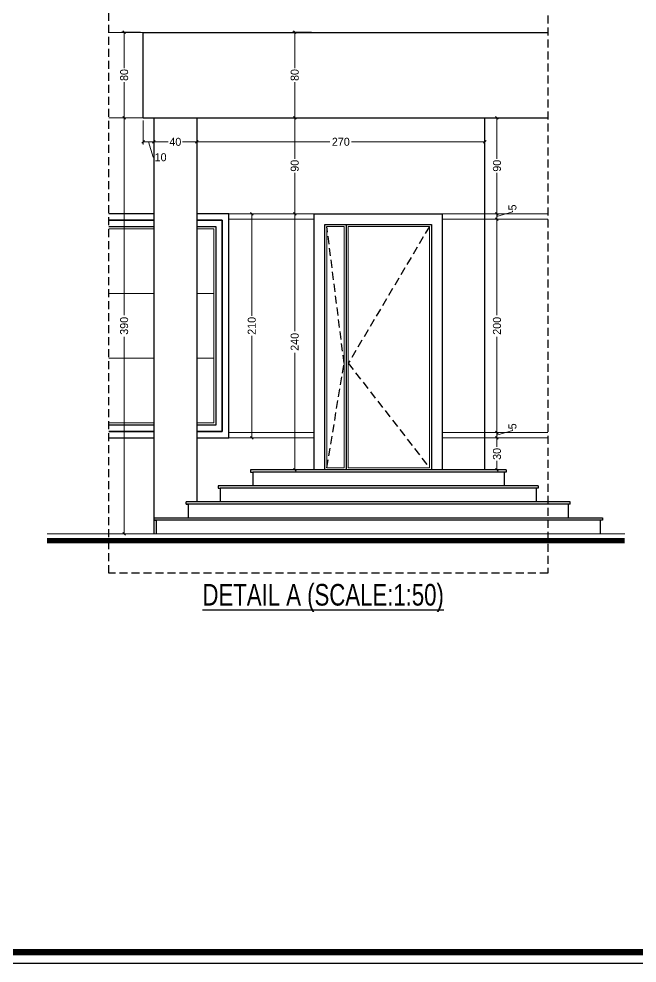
# Model space of a CAD drawing. Header units: centimetres. Extents: x 7997 to 116674, y 1017 to 13844.
# Drawn here: x 57507 to 58665, y 8084 to 9853 of the extents above; entities that cross this region are included whole.
import ezdxf
from ezdxf.enums import TextEntityAlignment as Align

# ---------------------------------------------------------------- set-up
doc = ezdxf.new("R2010")
doc.units = ezdxf.units.CM
doc.header["$LTSCALE"] = 200
doc.header["$PDMODE"] = 2
doc.linetypes.add('A-106-Typical Floor Plan$0$HIDDEN', pattern=[0.375, 0.25, -0.125])
for name, color, linetype in [('COL', 1, 'Continuous'), ('DIM', 11, 'Continuous'), ('STEP', 7, 'Continuous'), ('WIN', 6, 'Continuous'), ('ZZ', 240, 'Continuous')]:
    doc.layers.add(name, color=color, linetype=linetype)
for name, color, linetype, lineweight in [('HA', 251, 'Continuous', 0), ('HAT', 8, 'Continuous', 9), ('Level 10', 7, 'Continuous', 0), ('WALL', 3, 'Continuous', 25)]:
    doc.layers.add(name, color=color, linetype=linetype, lineweight=lineweight)
doc.styles.add('style8', font='swisscl.ttf', dxfattribs={"width": 0.8})
doc.styles.add('T2', font='')
doc.styles.get('T2').set_extended_font_data('Elisia')
doc.dimstyles.new('2ND', dxfattribs={"dimtxt": 15, "dimasz": 5, "dimexe": 5, "dimexo": 5, "dimgap": 1, "dimtad": 0, "dimdec": 0, "dimlfac": 0.5, "dimdsep": 46, "dimtxsty": 'T2', "dimblk1": 'OBLIQUE', "dimblk2": 'OBLIQUE', "dimsah": 1, "dimcen": 0.09, "dimclrd": 4, "dimclre": 4, "dimclrt": 6, "dimadec": 0, "dimazin": 0, "dimtfac": 1, "dimtdec": 0, "dimtofl": 0, "dimtmove": 1, "dimatfit": 2, "dimldrblk": 'OPEN30', "dimfxl": 0, "dimtolj": 1, "dimtzin": 0, "dimlwd": 5, "dimlwe": 5, "dimarcsym": 0})

# ---------------------------------------------------------------- blocks, each defined once
blk = doc.blocks.new('_OBLIQUE')
at = {"color": 0, "linetype": 'ByBlock'}
blk.add_line((-0.5, -0.5), (0.5, 0.5), dxfattribs=at)
blk = doc.blocks.new('*D1114')
at = {"layer": 'Defpoints', "color": 0, "ltscale": 150, "transparency": 16777216}
for p in [(58023.4, 9488.2), (58059.7, 9488.2), (58059.7, 9008.2)]:
    blk.add_point(p, dxfattribs=at)
at = {"layer": 'DIM', "color": 4, "lineweight": 5, "ltscale": 150, "transparency": 16777216}
for p, q in [((58054.7, 9488.2), (58018.4, 9488.2)), ((58023.4, 9488.2), (58023.4, 9268.5)), ((58023.4, 9008.2), (58023.4, 9227.9)), ((58054.7, 9008.2), (58018.4, 9008.2))]:
    blk.add_line(p, q, dxfattribs=at)
at = {"layer": 'DIM', "color": 4, "lineweight": 5, "ltscale": 150, "transparency": 16777216, "xscale": 5, "yscale": 5, "zscale": 5}
for p, rotation in [((58023.4, 9488.2), 90), ((58023.4, 9008.2), 270)]:
    blk.add_blockref('_OBLIQUE', p, dxfattribs=dict(at, rotation=rotation))
at = {"layer": 'DIM', "color": 6, "ltscale": 150, "transparency": 16777216, "insert": (58023.4, 9248.2), "char_height": 15, "attachment_point": 5, "rotation": 90, "style": 'T2'}
blk.add_mtext('\\A1;240', dxfattribs=at)
blk = doc.blocks.new('_Open30')
at = {"color": 0, "linetype": 'ByBlock', "lineweight": -2}
for p, q in [((-1, 0.27), (0, 0)), ((0, 0), (-1, -0.27)), ((0, 0), (-1, 0))]:
    blk.add_line(p, q, dxfattribs=at)
blk = doc.blocks.new('*D1115')
at = {"layer": 'Defpoints', "color": 0, "ltscale": 150, "transparency": 16777216}
for p in [(58023.4, 9668.2), (58059.7, 9668.2), (58059.7, 9488.2)]:
    blk.add_point(p, dxfattribs=at)
at = {"layer": 'DIM', "color": 4, "lineweight": 5, "ltscale": 150, "transparency": 16777216}
for p, q in [((58054.7, 9668.2), (58018.4, 9668.2)), ((58023.4, 9668.2), (58023.4, 9591.3)), ((58023.4, 9488.2), (58023.4, 9565)), ((58054.7, 9488.2), (58018.4, 9488.2))]:
    blk.add_line(p, q, dxfattribs=at)
at = {"layer": 'DIM', "color": 4, "lineweight": 5, "ltscale": 150, "transparency": 16777216, "xscale": 5, "yscale": 5, "zscale": 5}
for p, rotation in [((58023.4, 9668.2), 90), ((58023.4, 9488.2), 270)]:
    blk.add_blockref('_OBLIQUE', p, dxfattribs=dict(at, rotation=rotation))
at = {"layer": 'DIM', "color": 6, "ltscale": 150, "transparency": 16777216, "insert": (58023.4, 9578.2), "char_height": 15, "attachment_point": 5, "rotation": 90, "style": 'T2'}
blk.add_mtext('\\A1;90', dxfattribs=at)
blk = doc.blocks.new('*D1116')
at = {"layer": 'Defpoints', "color": 0, "ltscale": 150, "transparency": 16777216}
for p in [(58023.4, 9828.2), (58059.7, 9828.2), (58059.7, 9668.2)]:
    blk.add_point(p, dxfattribs=at)
at = {"layer": 'DIM', "color": 4, "lineweight": 5, "ltscale": 150, "transparency": 16777216}
for p, q in [((58054.7, 9828.2), (58018.4, 9828.2)), ((58023.4, 9828.2), (58023.4, 9761.3)), ((58023.4, 9668.2), (58023.4, 9735)), ((58054.7, 9668.2), (58018.4, 9668.2))]:
    blk.add_line(p, q, dxfattribs=at)
at = {"layer": 'DIM', "color": 4, "lineweight": 5, "ltscale": 150, "transparency": 16777216, "xscale": 5, "yscale": 5, "zscale": 5}
for p, rotation in [((58023.4, 9828.2), 90), ((58023.4, 9668.2), 270)]:
    blk.add_blockref('_OBLIQUE', p, dxfattribs=dict(at, rotation=rotation))
at = {"layer": 'DIM', "color": 6, "ltscale": 150, "transparency": 16777216, "insert": (58023.4, 9748.2), "char_height": 15, "attachment_point": 5, "rotation": 90, "style": 'T2'}
blk.add_mtext('\\A1;80', dxfattribs=at)
blk = doc.blocks.new('*D1117')
at = {"layer": 'Defpoints', "color": 0, "ltscale": 150, "transparency": 16777216}
for p in [(57739.7, 9668.2), (57759.7, 9668.2), (57759.7, 9623)]:
    blk.add_point(p, dxfattribs=at)
at = {"layer": 'DIM', "color": 4, "lineweight": 5, "ltscale": 150, "transparency": 16777216}
for p, q in [((57739.7, 9663.2), (57739.7, 9618)), ((57759.7, 9663.2), (57759.7, 9618)), ((57739.7, 9623), (57759.7, 9623)), ((57749.7, 9623), (57758.4, 9594)), ((57758.4, 9594), (57760.4, 9594))]:
    blk.add_line(p, q, dxfattribs=at)
at = {"layer": 'DIM', "color": 4, "lineweight": 5, "ltscale": 150, "transparency": 16777216, "xscale": 5, "yscale": 5, "zscale": 5, "rotation": 180}
blk.add_blockref('_OBLIQUE', (57739.7, 9623), dxfattribs=at)
at = {"layer": 'DIM', "color": 4, "lineweight": 5, "ltscale": 150, "transparency": 16777216, "xscale": 5, "yscale": 5, "zscale": 5}
blk.add_blockref('_OBLIQUE', (57759.7, 9623), dxfattribs=at)
at = {"layer": 'DIM', "color": 6, "ltscale": 150, "transparency": 16777216, "insert": (57772.1, 9594), "char_height": 15, "attachment_point": 5, "style": 'T2'}
blk.add_mtext('\\A1;10', dxfattribs=at)
blk = doc.blocks.new('*D1118')
at = {"layer": 'Defpoints', "color": 0, "ltscale": 150, "transparency": 16777216}
for p in [(57759.7, 9668.2), (57839.7, 9668.2), (57839.7, 9623)]:
    blk.add_point(p, dxfattribs=at)
at = {"layer": 'DIM', "color": 4, "lineweight": 5, "ltscale": 150, "transparency": 16777216}
for p, q in [((57759.7, 9663.2), (57759.7, 9618)), ((57839.7, 9663.2), (57839.7, 9618)), ((57759.7, 9623), (57786.5, 9623)), ((57839.7, 9623), (57812.8, 9623))]:
    blk.add_line(p, q, dxfattribs=at)
at = {"layer": 'DIM', "color": 4, "lineweight": 5, "ltscale": 150, "transparency": 16777216, "xscale": 5, "yscale": 5, "zscale": 5, "rotation": 180}
blk.add_blockref('_OBLIQUE', (57759.7, 9623), dxfattribs=at)
at = {"layer": 'DIM', "color": 4, "lineweight": 5, "ltscale": 150, "transparency": 16777216, "xscale": 5, "yscale": 5, "zscale": 5}
blk.add_blockref('_OBLIQUE', (57839.7, 9623), dxfattribs=at)
at = {"layer": 'DIM', "color": 6, "ltscale": 150, "transparency": 16777216, "insert": (57799.7, 9623), "char_height": 15, "attachment_point": 5, "style": 'T2'}
blk.add_mtext('\\A1;40', dxfattribs=at)
blk = doc.blocks.new('*D1119')
at = {"layer": 'Defpoints', "color": 0, "ltscale": 150, "transparency": 16777216}
for p in [(57839.7, 9668.2), (58379.7, 9668.2), (58379.7, 9623)]:
    blk.add_point(p, dxfattribs=at)
at = {"layer": 'DIM', "color": 4, "lineweight": 5, "ltscale": 150, "transparency": 16777216}
for p, q in [((57839.7, 9663.2), (57839.7, 9618)), ((58379.7, 9663.2), (58379.7, 9618)), ((57839.7, 9623), (58089.4, 9623)), ((58379.7, 9623), (58130, 9623))]:
    blk.add_line(p, q, dxfattribs=at)
at = {"layer": 'DIM', "color": 4, "lineweight": 5, "ltscale": 150, "transparency": 16777216, "xscale": 5, "yscale": 5, "zscale": 5, "rotation": 180}
blk.add_blockref('_OBLIQUE', (57839.7, 9623), dxfattribs=at)
at = {"layer": 'DIM', "color": 4, "lineweight": 5, "ltscale": 150, "transparency": 16777216, "xscale": 5, "yscale": 5, "zscale": 5}
blk.add_blockref('_OBLIQUE', (58379.7, 9623), dxfattribs=at)
at = {"layer": 'DIM', "color": 6, "ltscale": 150, "transparency": 16777216, "insert": (58109.7, 9623), "char_height": 15, "attachment_point": 5, "style": 'T2'}
blk.add_mtext('\\A1;270', dxfattribs=at)
blk = doc.blocks.new('*D1120')
at = {"layer": 'Defpoints', "color": 0, "ltscale": 150, "transparency": 16777216}
for p in [(58379.7, 9068.2), (58402.3, 9068.2), (58379.7, 9008.2)]:
    blk.add_point(p, dxfattribs=at)
at = {"layer": 'DIM', "color": 4, "lineweight": 5, "ltscale": 150, "transparency": 16777216}
for p, q in [((58384.7, 9068.2), (58407.3, 9068.2)), ((58402.3, 9068.2), (58402.3, 9051.3)), ((58402.3, 9008.2), (58402.3, 9025)), ((58384.7, 9008.2), (58407.3, 9008.2))]:
    blk.add_line(p, q, dxfattribs=at)
at = {"layer": 'DIM', "color": 4, "lineweight": 5, "ltscale": 150, "transparency": 16777216, "xscale": 5, "yscale": 5, "zscale": 5}
for p, rotation in [((58402.3, 9068.2), 90), ((58402.3, 9008.2), 270)]:
    blk.add_blockref('_OBLIQUE', p, dxfattribs=dict(at, rotation=rotation))
at = {"layer": 'DIM', "color": 6, "ltscale": 150, "transparency": 16777216, "insert": (58402.3, 9038.2), "char_height": 15, "attachment_point": 5, "rotation": 90, "style": 'T2'}
blk.add_mtext('\\A1;30', dxfattribs=at)
blk = doc.blocks.new('*D1121')
at = {"layer": 'Defpoints', "color": 0, "ltscale": 150, "transparency": 16777216}
for p in [(58379.7, 9078.2), (58402.3, 9078.2), (58379.7, 9068.2)]:
    blk.add_point(p, dxfattribs=at)
at = {"layer": 'DIM', "color": 4, "lineweight": 5, "ltscale": 150, "transparency": 16777216}
for p, q in [((58384.7, 9078.2), (58407.3, 9078.2)), ((58402.3, 9073.2), (58431.3, 9081.9)), ((58402.3, 9068.2), (58402.3, 9078.2)), ((58431.3, 9081.9), (58431.3, 9083.9)), ((58384.7, 9068.2), (58407.3, 9068.2))]:
    blk.add_line(p, q, dxfattribs=at)
at = {"layer": 'DIM', "color": 4, "lineweight": 5, "ltscale": 150, "transparency": 16777216, "xscale": 5, "yscale": 5, "zscale": 5}
for p, rotation in [((58402.3, 9078.2), 90), ((58402.3, 9068.2), 270)]:
    blk.add_blockref('_OBLIQUE', p, dxfattribs=dict(at, rotation=rotation))
at = {"layer": 'DIM', "color": 6, "ltscale": 150, "transparency": 16777216, "insert": (58431.3, 9089.9), "char_height": 15, "attachment_point": 5, "rotation": 90, "style": 'T2'}
blk.add_mtext('\\A1;5', dxfattribs=at)
blk = doc.blocks.new('*D1122')
at = {"layer": 'Defpoints', "color": 0, "ltscale": 150, "transparency": 16777216}
for p in [(58379.7, 9478.2), (58402.3, 9478.2), (58379.7, 9078.2)]:
    blk.add_point(p, dxfattribs=at)
at = {"layer": 'DIM', "color": 4, "lineweight": 5, "ltscale": 150, "transparency": 16777216}
for p, q in [((58384.7, 9478.2), (58407.3, 9478.2)), ((58402.3, 9478.2), (58402.3, 9298.5)), ((58402.3, 9078.2), (58402.3, 9257.9)), ((58384.7, 9078.2), (58407.3, 9078.2))]:
    blk.add_line(p, q, dxfattribs=at)
at = {"layer": 'DIM', "color": 4, "lineweight": 5, "ltscale": 150, "transparency": 16777216, "xscale": 5, "yscale": 5, "zscale": 5}
for p, rotation in [((58402.3, 9478.2), 90), ((58402.3, 9078.2), 270)]:
    blk.add_blockref('_OBLIQUE', p, dxfattribs=dict(at, rotation=rotation))
at = {"layer": 'DIM', "color": 6, "ltscale": 150, "transparency": 16777216, "insert": (58402.3, 9278.2), "char_height": 15, "attachment_point": 5, "rotation": 90, "style": 'T2'}
blk.add_mtext('\\A1;200', dxfattribs=at)
blk = doc.blocks.new('*D1123')
at = {"layer": 'Defpoints', "color": 0, "ltscale": 150, "transparency": 16777216}
for p in [(58379.7, 9488.2), (58402.3, 9488.2), (58379.7, 9478.2)]:
    blk.add_point(p, dxfattribs=at)
at = {"layer": 'DIM', "color": 4, "lineweight": 5, "ltscale": 150, "transparency": 16777216}
for p, q in [((58384.7, 9488.2), (58407.3, 9488.2)), ((58402.3, 9483.2), (58431.3, 9491.9)), ((58402.3, 9478.2), (58402.3, 9488.2)), ((58431.3, 9491.9), (58431.3, 9493.9)), ((58384.7, 9478.2), (58407.3, 9478.2))]:
    blk.add_line(p, q, dxfattribs=at)
at = {"layer": 'DIM', "color": 4, "lineweight": 5, "ltscale": 150, "transparency": 16777216, "xscale": 5, "yscale": 5, "zscale": 5}
for p, rotation in [((58402.3, 9488.2), 90), ((58402.3, 9478.2), 270)]:
    blk.add_blockref('_OBLIQUE', p, dxfattribs=dict(at, rotation=rotation))
at = {"layer": 'DIM', "color": 6, "ltscale": 150, "transparency": 16777216, "insert": (58431.3, 9499.9), "char_height": 15, "attachment_point": 5, "rotation": 90, "style": 'T2'}
blk.add_mtext('\\A1;5', dxfattribs=at)
blk = doc.blocks.new('*D1124')
at = {"layer": 'Defpoints', "color": 0, "ltscale": 150, "transparency": 16777216}
for p in [(58379.7, 9668.2), (58402.3, 9668.2), (58379.7, 9488.2)]:
    blk.add_point(p, dxfattribs=at)
at = {"layer": 'DIM', "color": 4, "lineweight": 5, "ltscale": 150, "transparency": 16777216}
for p, q in [((58384.7, 9668.2), (58407.3, 9668.2)), ((58402.3, 9668.2), (58402.3, 9591.3)), ((58402.3, 9488.2), (58402.3, 9565)), ((58384.7, 9488.2), (58407.3, 9488.2))]:
    blk.add_line(p, q, dxfattribs=at)
at = {"layer": 'DIM', "color": 4, "lineweight": 5, "ltscale": 150, "transparency": 16777216, "xscale": 5, "yscale": 5, "zscale": 5}
for p, rotation in [((58402.3, 9668.2), 90), ((58402.3, 9488.2), 270)]:
    blk.add_blockref('_OBLIQUE', p, dxfattribs=dict(at, rotation=rotation))
at = {"layer": 'DIM', "color": 6, "ltscale": 150, "transparency": 16777216, "insert": (58402.3, 9578.2), "char_height": 15, "attachment_point": 5, "rotation": 90, "style": 'T2'}
blk.add_mtext('\\A1;90', dxfattribs=at)
blk = doc.blocks.new('*D1125')
at = {"layer": 'Defpoints', "color": 0, "ltscale": 150, "transparency": 16777216}
for p in [(57899.7, 9488.2), (57942.9, 9488.2), (57899.7, 9068.2)]:
    blk.add_point(p, dxfattribs=at)
at = {"layer": 'DIM', "color": 4, "lineweight": 5, "ltscale": 150, "transparency": 16777216}
for p, q in [((57904.7, 9488.2), (57947.9, 9488.2)), ((57942.9, 9488.2), (57942.9, 9297)), ((57942.9, 9068.2), (57942.9, 9259.3)), ((57904.7, 9068.2), (57947.9, 9068.2))]:
    blk.add_line(p, q, dxfattribs=at)
at = {"layer": 'DIM', "color": 4, "lineweight": 5, "ltscale": 150, "transparency": 16777216, "xscale": 5, "yscale": 5, "zscale": 5}
for p, rotation in [((57942.9, 9488.2), 90), ((57942.9, 9068.2), 270)]:
    blk.add_blockref('_OBLIQUE', p, dxfattribs=dict(at, rotation=rotation))
at = {"layer": 'DIM', "color": 6, "ltscale": 150, "transparency": 16777216, "insert": (57942.9, 9278.2), "char_height": 15, "attachment_point": 5, "rotation": 90, "style": 'T2'}
blk.add_mtext('\\A1;210', dxfattribs=at)
blk = doc.blocks.new('*D1126')
at = {"layer": 'Defpoints', "color": 0, "ltscale": 150, "transparency": 16777216}
for p in [(57703.8, 9828.2), (57739.7, 9828.2), (57739.7, 9668.2)]:
    blk.add_point(p, dxfattribs=at)
at = {"layer": 'DIM', "color": 4, "lineweight": 5, "ltscale": 150, "transparency": 16777216}
for p, q in [((57734.7, 9828.2), (57698.8, 9828.2)), ((57703.8, 9828.2), (57703.8, 9761.3)), ((57703.8, 9668.2), (57703.8, 9735)), ((57734.7, 9668.2), (57698.8, 9668.2))]:
    blk.add_line(p, q, dxfattribs=at)
at = {"layer": 'DIM', "color": 4, "lineweight": 5, "ltscale": 150, "transparency": 16777216, "xscale": 5, "yscale": 5, "zscale": 5}
for p, rotation in [((57703.8, 9828.2), 90), ((57703.8, 9668.2), 270)]:
    blk.add_blockref('_OBLIQUE', p, dxfattribs=dict(at, rotation=rotation))
at = {"layer": 'DIM', "color": 6, "ltscale": 150, "transparency": 16777216, "insert": (57703.8, 9748.2), "char_height": 15, "attachment_point": 5, "rotation": 90, "style": 'T2'}
blk.add_mtext('\\A1;80', dxfattribs=at)
blk = doc.blocks.new('*D1127')
at = {"layer": 'Defpoints', "color": 0, "ltscale": 150, "transparency": 16777216}
for p in [(57739.7, 9668.2), (57703.8, 8888.2), (57739.7, 8888.2)]:
    blk.add_point(p, dxfattribs=at)
at = {"layer": 'DIM', "color": 4, "lineweight": 5, "ltscale": 150, "transparency": 16777216}
for p, q in [((57734.7, 9668.2), (57698.8, 9668.2)), ((57703.8, 9668.2), (57703.8, 9298.5)), ((57703.8, 8888.2), (57703.8, 9257.9)), ((57734.7, 8888.2), (57698.8, 8888.2))]:
    blk.add_line(p, q, dxfattribs=at)
at = {"layer": 'DIM', "color": 4, "lineweight": 5, "ltscale": 150, "transparency": 16777216, "xscale": 5, "yscale": 5, "zscale": 5}
for p, rotation in [((57703.8, 9668.2), 90), ((57703.8, 8888.2), 270)]:
    blk.add_blockref('_OBLIQUE', p, dxfattribs=dict(at, rotation=rotation))
at = {"layer": 'DIM', "color": 6, "ltscale": 150, "transparency": 16777216, "insert": (57703.8, 9278.2), "char_height": 15, "attachment_point": 5, "rotation": 90, "style": 'T2'}
blk.add_mtext('\\A1;390', dxfattribs=at)
blk = doc.blocks.new('08-TITLE SHEET-selattin', base_point=(45714.8, -203081.4))
at = {"color": 0}
blk.add_lwpolyline([(51244.8, -203081.4), (45714.8, -203081.4), (45714.8, -206921.4), (51244.8, -206921.4)], close=True, dxfattribs=at)
at = {"color": 0, "linetype": 'ByBlock', "const_width": 17}
blk.add_lwpolyline([(45744.3, -206891.9), (51215.3, -206891.9), (51215.3, -203110.8), (45744.3, -203110.8)], close=True, dxfattribs=at)
at = {"layer": 'HA', "ltscale": 1.2}
blk.add_lwpolyline([(45714.8, -203081.4), (51244.8, -203081.4), (51244.8, -206921.4), (45714.8, -206921.4)], close=True, dxfattribs=at)

msp = doc.modelspace()

# ---------------------------------------------------------------- linework, layer by layer
at = {"linetype": 'Continuous'}
msp.add_lwpolyline([(55435.9724, 8084.0841), (59306.9724, 8084.0841), (59306.9724, 10772.0841), (55435.9724, 10772.0841)], close=True, dxfattribs=at)
at = {"layer": 'COL', "ltscale": 150}
for p, q in [((57739.6928, 9668.1685), (57739.6928, 9828.1685)), ((57739.6928, 9828.1685), (58497.2847, 9828.1685)), ((57739.6928, 9668.1685), (58497.2847, 9668.1685)), ((57759.6928, 9668.1685), (57759.6928, 8888.1685)), ((57839.6928, 9668.1685), (57839.6928, 8948.1685))]:
    msp.add_line(p, q, dxfattribs=at)
at = {"layer": 'HAT', "ltscale": 150}
for p, q in [((57739.6928, 9828.1685), (57675.0114, 9828.1685)), ((57739.6928, 9668.1685), (57675.0114, 9668.1685)), ((58059.6928, 9488.1685), (57899.6928, 9488.1685)), ((58497.2847, 9488.1685), (58299.6928, 9488.1685)), ((58059.6928, 9478.1685), (57899.6928, 9478.1685)), ((58497.2847, 9478.1685), (58299.6928, 9478.1685)), ((57675.0114, 9338.8351), (57759.6928, 9338.8351)), ((57839.6928, 9338.8351), (57871.6928, 9338.8351)), ((57675.0114, 9217.5018), (57759.6928, 9217.5018)), ((57839.6928, 9217.5018), (57871.6928, 9217.5018)), ((58059.6928, 9078.1685), (57899.6928, 9078.1685)), ((58497.2847, 9078.1685), (58299.6928, 9078.1685)), ((58059.6928, 9068.1685), (57899.6928, 9068.1685)), ((58497.2847, 9068.1685), (58299.6928, 9068.1685))]:
    msp.add_line(p, q, dxfattribs=at)
for points in [[(57675.0114, 9460.1685), (57759.6928, 9460.1685)], [(57839.6928, 9460.1685), (57871.6928, 9460.1685), (57871.6928, 9096.1685), (57839.6928, 9096.1685)], [(57759.6928, 9096.1685), (57675.0114, 9096.1685)]]:
    msp.add_lwpolyline(points, dxfattribs=at)
at = {"layer": 'HAT'}
for points in [[(58115.6956, 9464.1685), (58083.6928, 9464.1685), (58083.6928, 9012.1685), (58115.6956, 9012.1685)], [(58275.6928, 9464.1685), (58123.6956, 9464.1685), (58123.6956, 9012.1685), (58275.6928, 9012.1685)]]:
    msp.add_lwpolyline(points, close=True, dxfattribs=at)
at = {"layer": 'Level 10'}
msp.add_line((57559.299, 8888.1685), (58641.7968, 8888.1685), dxfattribs=at)
at = {"layer": 'Level 10', "const_width": 10}
msp.add_lwpolyline([(58641.7968, 8875.7092), (57559.299, 8875.7092)], dxfattribs=at)
at = {"layer": 'STEP'}
for p, q in [((58419.6928, 9008.1685), (57940.6928, 9008.1685)), ((57940.6928, 9008.1685), (57940.6928, 9004.1685)), ((58419.6928, 9008.1685), (58419.6928, 9004.1685)), ((57940.6928, 9004.1685), (57944.6928, 9004.1685)), ((58415.6928, 9004.1685), (57944.6928, 9004.1685)), ((57944.6928, 9004.1685), (57944.6928, 8978.1685)), ((58415.6928, 9004.1685), (58415.6928, 8978.1685)), ((58419.6928, 9004.1685), (58415.6928, 9004.1685)), ((58479.6928, 8978.1685), (57879.6928, 8978.1685)), ((57879.6928, 8978.1685), (57879.6928, 8974.1685)), ((57879.6928, 8974.1685), (57883.6928, 8974.1685)), ((58475.6928, 8974.1685), (57883.6928, 8974.1685)), ((57883.6928, 8974.1685), (57883.6928, 8948.1685)), ((58479.6928, 8974.1685), (58475.6928, 8974.1685)), ((58475.6928, 8974.1685), (58475.6928, 8948.1685)), ((58479.6928, 8978.1685), (58479.6928, 8974.1685)), ((58539.6928, 8948.1685), (57819.6928, 8948.1685)), ((57819.6928, 8944.1685), (57819.6928, 8948.1685)), ((58535.6928, 8944.1685), (57819.6928, 8944.1685)), ((57819.6928, 8944.1685), (57823.6928, 8944.1685)), ((57823.6928, 8944.1685), (57823.6928, 8918.1685)), ((58539.6928, 8944.1685), (58535.6928, 8944.1685)), ((58535.6928, 8944.1685), (58535.6928, 8918.1685)), ((58539.6928, 8944.1685), (58539.6928, 8948.1685)), ((57759.6928, 8918.1685), (58599.6928, 8918.1685)), ((57759.6928, 8918.1685), (57759.6928, 8914.1685)), ((58599.6928, 8918.1685), (58599.6928, 8914.1685)), ((58595.6928, 8914.1685), (57759.6928, 8914.1685)), ((57759.6928, 8914.1685), (57763.6928, 8914.1685)), ((57763.6928, 8914.1685), (57763.6928, 8888.1685)), ((58599.6928, 8914.1685), (58595.6928, 8914.1685)), ((58595.6928, 8914.1685), (58595.6928, 8888.1685))]:
    msp.add_line(p, q, dxfattribs=at)
at = {"layer": 'WALL', "ltscale": 150}
msp.add_line((58379.6928, 9008.1685), (58379.6928, 9668.1685), dxfattribs=at)
at = {"layer": 'WALL', "color": 8, "linetype": 'A-106-Typical Floor Plan$0$HIDDEN', "ltscale": 0.3}
msp.add_lwpolyline([(57675.0114, 9882.2502), (58497.2847, 9882.2502), (58497.2847, 8814.5743), (57675.0114, 8814.5743)], close=True, dxfattribs=at)
at = {"layer": 'WALL', "ltscale": 150}
for points in [[(57759.6928, 9488.1685), (57675.0114, 9488.1685)], [(57839.6928, 9068.1685), (57899.6928, 9068.1685), (57899.6928, 9488.1685), (57839.6928, 9488.1685)], [(57675.0114, 9068.1685), (57759.6928, 9068.1685)]]:
    msp.add_lwpolyline(points, dxfattribs=at)
at = {"layer": 'WALL'}
msp.add_lwpolyline([(58059.6928, 9488.1685), (58299.6928, 9488.1685), (58299.6928, 9008.1685), (58059.6928, 9008.1685)], close=True, dxfattribs=at)
at = {"layer": 'WALL', "color": 8, "linetype": 'A-106-Typical Floor Plan$0$HIDDEN', "ltscale": 0.3}
for points in [[(58083.6928, 9012.1685), (58115.6956, 9208.1685), (58083.6928, 9464.1685)], [(58275.6928, 9464.1685), (58123.6956, 9208.1685), (58275.6928, 9012.1685)]]:
    msp.add_lwpolyline(points, dxfattribs=at)
at = {"layer": 'WIN'}
msp.add_line((58119.6956, 9468.1685), (58119.6956, 9008.1685), dxfattribs=at)
at = {"layer": 'WIN', "ltscale": 150}
for points in [[(57759.6928, 9476.1685), (57675.0114, 9476.1685)], [(57675.0114, 9476.1685), (57759.6928, 9476.1685)], [(57839.6928, 9080.1685), (57887.6928, 9080.1685), (57887.6928, 9476.1685), (57839.6928, 9476.1685)], [(57839.6928, 9476.1685), (57887.6928, 9476.1685), (57887.6928, 9080.1685), (57839.6928, 9080.1685)], [(57675.0114, 9464.1685), (57759.6928, 9464.1685)], [(57839.6928, 9464.1685), (57875.6928, 9464.1685), (57875.6928, 9092.1685), (57839.6928, 9092.1685)], [(57759.6928, 9092.1685), (57675.0114, 9092.1685)], [(57675.0114, 9080.1685), (57759.6928, 9080.1685)], [(57759.6928, 9080.1685), (57675.0114, 9080.1685)]]:
    msp.add_lwpolyline(points, dxfattribs=at)
at = {"layer": 'WIN'}
msp.add_lwpolyline([(58079.6928, 9468.1685), (58279.6928, 9468.1685), (58279.6928, 9008.1685), (58079.6928, 9008.1685)], close=True, dxfattribs=at)

# ---------------------------------------------------------------- block references
at = {"layer": 'DIM', "color": 0, "linetype": 'Continuous', "xscale": 0.7000000000000026, "yscale": 0.7000000000000026, "zscale": 0.7000000000000026}
msp.add_blockref('08-TITLE SHEET-selattin', (55435.9724, 10772.0841), dxfattribs=at)

# ---------------------------------------------------------------- texts
at = {"layer": 'ZZ', "color": 7, "style": 'style8'}
msp.add_text('%%UDETAIL A (SCALE:1:50)', height=40.5, dxfattribs=at).set_placement((58076.6714, 8774.2789), align=Align.MIDDLE_CENTER)

# ---------------------------------------------------------------- dimensions: what is measured, and where the dimension line sits
at = {"layer": 'DIM', "ltscale": 150}
for base, p1, p2, picture, middle in [((57703.811, 9828.1685), (57739.6928, 9668.1685), (57739.6928, 9828.1685), '*D1126', (57703.811, 9748.1685)), ((58023.4452, 9828.1685), (58059.6928, 9668.1685), (58059.6928, 9828.1685), '*D1116', (58023.4452, 9748.1685)), ((57703.811, 8888.1685), (57739.6928, 9668.1685), (57739.6928, 8888.1685), '*D1127', (57703.811, 9278.1685)), ((58023.4452, 9668.1685), (58059.6928, 9488.1685), (58059.6928, 9668.1685), '*D1115', (58023.4452, 9578.1685)), ((58402.2537, 9668.1685), (58379.6928, 9488.1685), (58379.6928, 9668.1685), '*D1124', (58402.2537, 9578.1685)), ((58402.2537, 9488.1685), (58379.6928, 9478.1685), (58379.6928, 9488.1685), '*D1123', (58431.2537, 9494.8685)), ((57942.8662, 9488.1685), (57899.6928, 9068.1685), (57899.6928, 9488.1685), '*D1125', (57942.8662, 9278.1685)), ((58023.4452, 9488.1685), (58059.6928, 9008.1685), (58059.6928, 9488.1685), '*D1114', (58023.4452, 9248.1685)), ((58402.2537, 9478.1685), (58379.6928, 9078.1685), (58379.6928, 9478.1685), '*D1122', (58402.2537, 9278.1685)), ((58402.2537, 9078.1685), (58379.6928, 9068.1685), (58379.6928, 9078.1685), '*D1121', (58431.2537, 9084.8685)), ((58402.2537, 9068.1685), (58379.6928, 9008.1685), (58379.6928, 9068.1685), '*D1120', (58402.2537, 9038.1685))]:
    dim = msp.add_linear_dim(base=base, p1=p1, p2=p2, angle=90, dimstyle='2ND', dxfattribs=at)
    dim.commit()
    dim.dimension.update_dxf_attribs({"geometry": picture, "text_midpoint": middle})
for base, p1, p2, picture, middle in [((57759.6928, 9623.0355), (57739.6928, 9668.1685), (57759.6928, 9668.1685), '*D1117', (57761.3928, 9594.0355)), ((57839.6928, 9623.0355), (57759.6928, 9668.1685), (57839.6928, 9668.1685), '*D1118', (57799.6928, 9623.0355)), ((58379.6928, 9623.0355), (57839.6928, 9668.1685), (58379.6928, 9668.1685), '*D1119', (58109.6928, 9623.0355))]:
    dim = msp.add_linear_dim(base=base, p1=p1, p2=p2, dimstyle='2ND', dxfattribs=at)
    dim.commit()
    dim.dimension.update_dxf_attribs({"geometry": picture, "text_midpoint": middle})

doc.saveas('drawing.dxf')
